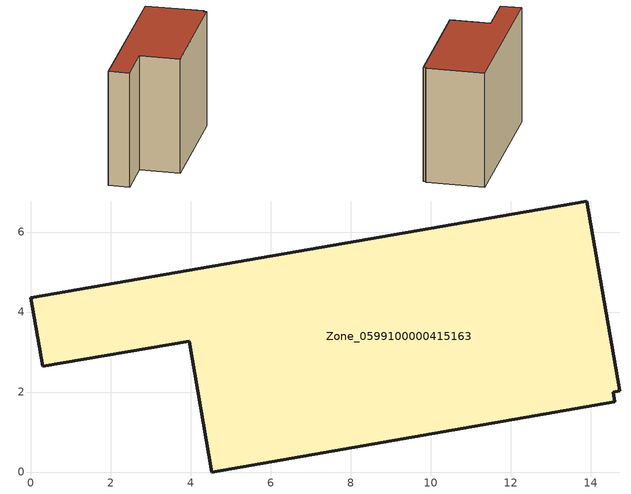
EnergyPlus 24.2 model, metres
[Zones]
Zone_0599100000415163
 floor ground (C_G): 14.56,2 14.61,1.75 4.53,0 3.96,3.27 0.3,2.64 0,4.36 13.9,6.78 14.73,2.03 z0.14
 wall outside (C_F): 13.9,6.78 0,4.36 0.3,2.64 3.96,3.27 4.53,0 14.61,1.75 14.56,2 14.73,2.03 13.9,6.78 z0.14:9.96
 roof outside (C_R): 14.56,2 14.73,2.03 13.9,6.78 0,4.36 0.3,2.64 3.96,3.27 4.53,0 14.61,1.75 z9.96
[BUILDING]
Pand.0599100000415163: North Axis=0; Terrain=City; Loads Convergence Tolerance Value=0.04; Temperature Convergence Tolerance Value=0.4; Solar Distribution=FullExterior; Maximum Number of Warmup Days=25; Minimum Number of Warmup Days=1
[Site:Location]
Rotterdam.The.Hague.AP_ZH_NLD Design_Conditions: Latitude=51.96; Longitude=4.45; Time Zone=1; Elevation=-4.5
[SITE:GROUNDTEMPERATURE:BUILDINGSURFACE]
18, 18, 18, 18, 18, 18, 18, 18, 18, 18, 18, 18
[MATERIAL] Thermal Absorptance=0.9; Solar Absorptance=0.7; Visible Absorptance=0.7
Name | Roughness | Thickness | Conductivity | Density | Specific Heat
G.TI.1992-2005 | MediumSmooth | 0.15 | 0.06 | 540 | 1210
F.TI.1992-2005 | Rough | 0.3 | 0.12 | 1920 | 840
R.TI.1992-2005 | MediumRough | 0.2 | 0.08 | 1500 | 1000
[CONSTRUCTION]
C_G: G.TI.1992-2005
C_F: F.TI.1992-2005
C_R: R.TI.1992-2005
[ZONE]
Zone_0599100000415163: Type=1; Multiplier=1; Ceiling Height=Autocalculate; Volume=Autocalculate; Floor Area=autocalculate; Part of Total Floor Area=Yes
[ZONEINFILTRATION:DESIGNFLOWRATE]
Infil_Zone_0599100000415163: Zone or ZoneList or Space or SpaceList=Zone_0599100000415163; Schedule=AlwaysOn; Design Flow Rate Calculation Method=Flow/Area; Flow Rate per Floor Area=0.0015; Constant Term Coefficient=1; Temperature Term Coefficient=0; Velocity Term Coefficient=0; Velocity Squared Term Coefficient=0
[HVACTEMPLATE:ZONE:IDEALLOADSAIRSYSTEM]
Zone_0599100000415163: Maximum Heating Supply Air Temperature=50; Minimum Cooling Supply Air Temperature=13; Maximum Heating Supply Air Humidity Ratio=0.0156; Minimum Cooling Supply Air Humidity Ratio=0.0077; Heating Limit=NoLimit; Cooling Limit=NoLimit; Dehumidification Control Type=ConstantSensibleHeatRatio; Cooling Sensible Heat Ratio=0.7; Dehumidification Setpoint=60; Humidification Control Type=None; Humidification Setpoint=30; Outdoor Air Method=None; Outdoor Air Flow Rate per Person=0.00944; Outdoor Air Flow Rate per Zone Floor Area=0; Outdoor Air Flow Rate per Zone=0; Demand Controlled Ventilation Type=None; Outdoor Air Economizer Type=NoEconomizer; Heat Recovery Type=None; Sensible Heat Recovery Effectiveness=0.7; Latent Heat Recovery Effectiveness=0.65
[ZONECONTROL:THERMOSTAT]
ThermostatControl_Zone_0599100000415163: Zone or ZoneList=Zone_0599100000415163; Control Type Schedule=DualSetpointControlType; Control 1=Thermostat_Zone_0599100000415163; Temperature Difference Between Cutout And Setpoint=0
[THERMOSTATSETPOINT:DUALSETPOINT]
Thermostat_Zone_0599100000415163: Heating Setpoint Temperature Schedule=HeatingSetpoint_Zone_0599100000415163; Cooling Setpoint Temperature Schedule=CoolingSetpoint_Zone_0599100000415163
[SCHEDULE:COMPACT]
HeatingSetpoint_Zone_0599100000415163: Through: 12/31, For: AllDays, Until: 24:00, 21
CoolingSetpoint_Zone_0599100000415163: Through: 12/31, For: AllDays, Until: 24:00, 24
DualSetpointControlType: Through: 12/31, For: AllDays, Until: 24:00, 4
AlwaysOn: Through: 12/31, For: AllDays, Until: 24:00, 1
